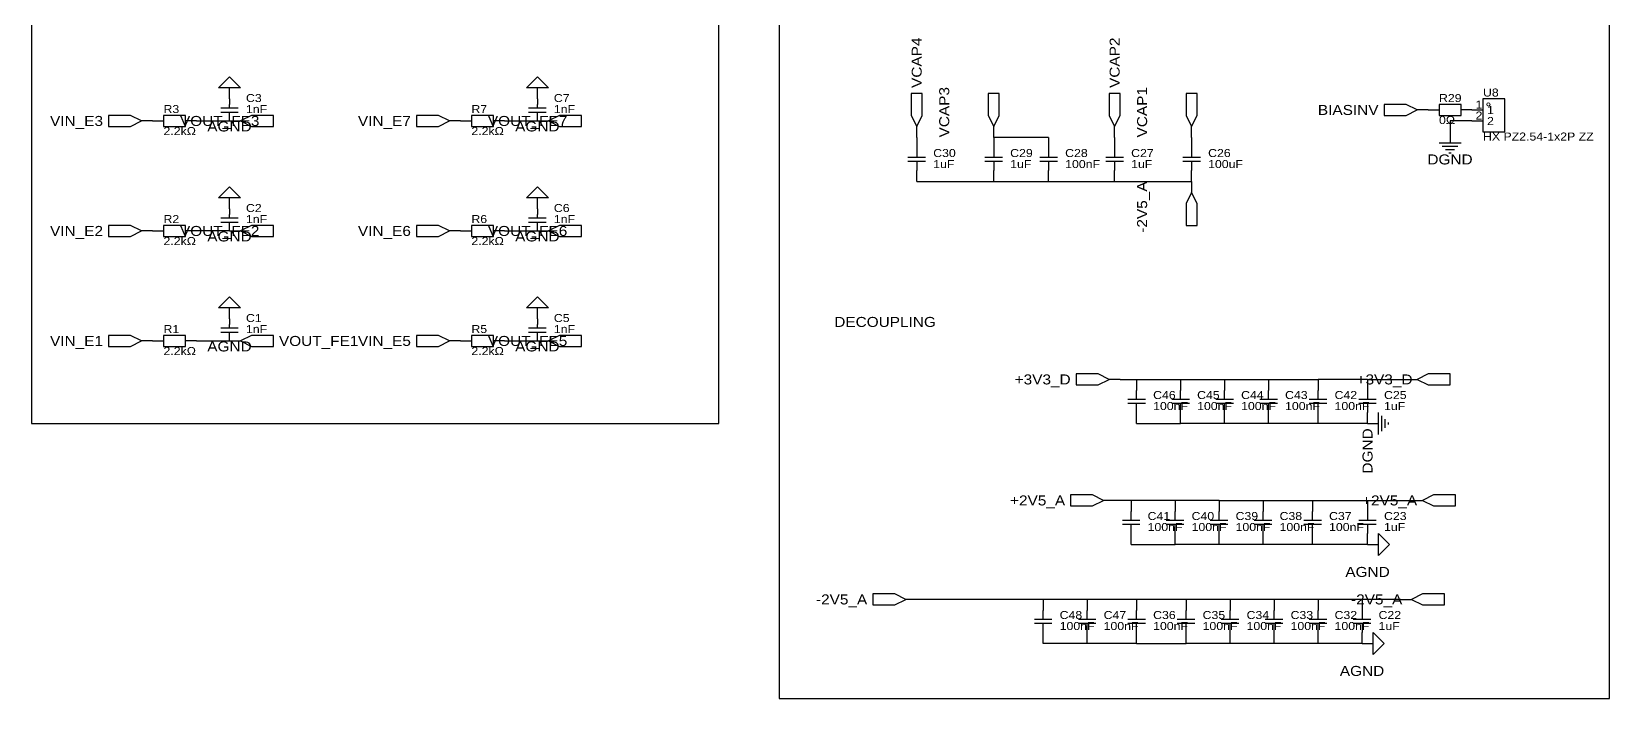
# Model space of a CAD drawing. Header units: millimetres. Extents: x 23 to 583, y 13 to 412.
# Drawn here: x 22.9 to 387.4, y 12.7 to 166.7 of the extents above; entities that cross this region are included whole.
import ezdxf
from ezdxf.enums import TextEntityAlignment as Align

# ---------------------------------------------------------------- set-up
doc = ezdxf.new("R2010")
doc.units = ezdxf.units.MM
doc.header["$MEASUREMENT"] = 0
doc.styles.get("Standard").update_dxf_attribs({"font": 'arial.ttf'})

msp = doc.modelspace()

# ---------------------------------------------------------------- linework, layer by layer
at = {"color": 1, "true_color": 0x000000}
for points in [[(22.86, 280.67), (22.86, 76.2), (181.61, 76.2), (181.61, 280.67)], [(195.58, 280.67), (195.58, 12.7), (387.35, 12.7), (387.35, 280.67)]]:
    msp.add_lwpolyline(points, close=True, dxfattribs=at)
at = {"color": 1, "true_color": 0xa00000}
for points in [[(71.12, 153.67), (66.04, 153.67), (68.58, 156.21)], [(142.24, 153.67), (137.16, 153.67), (139.7, 156.21)], [(227.33, 144.78), (228.6, 147.32), (228.6, 152.4), (226.06, 152.4), (226.06, 147.32)], [(245.11, 144.78), (246.38, 147.32), (246.38, 152.4), (243.84, 152.4), (243.84, 147.32)], [(273.05, 144.78), (274.32, 147.32), (274.32, 152.4), (271.78, 152.4), (271.78, 147.32)], [(290.83, 144.78), (292.1, 147.32), (292.1, 152.4), (289.56, 152.4), (289.56, 147.32)], [(342.9, 148.59), (340.36, 149.86), (335.28, 149.86), (335.28, 147.32), (340.36, 147.32)], [(353.06, 147.32), (353.06, 149.86), (347.98, 149.86), (347.98, 147.32)], [(358.14, 151.13), (358.14, 143.51), (363.22, 143.51), (363.22, 151.13)], [(48.26, 146.05), (45.72, 147.32), (40.64, 147.32), (40.64, 144.78), (45.72, 144.78)], [(53.34, 147.32), (53.34, 144.78), (58.42, 144.78), (58.42, 147.32)], [(71.12, 146.05), (73.66, 144.78), (78.74, 144.78), (78.74, 147.32), (73.66, 147.32)], [(119.38, 146.05), (116.84, 147.32), (111.76, 147.32), (111.76, 144.78), (116.84, 144.78)], [(124.46, 147.32), (124.46, 144.78), (129.54, 144.78), (129.54, 147.32)], [(142.24, 146.05), (144.78, 144.78), (149.86, 144.78), (149.86, 147.32), (144.78, 147.32)], [(71.12, 128.27), (66.04, 128.27), (68.58, 130.81)], [(142.24, 128.27), (137.16, 128.27), (139.7, 130.81)], [(290.83, 129.54), (289.56, 127), (289.56, 121.92), (292.1, 121.92), (292.1, 127)], [(48.26, 120.65), (45.72, 121.92), (40.64, 121.92), (40.64, 119.38), (45.72, 119.38)], [(53.34, 121.92), (53.34, 119.38), (58.42, 119.38), (58.42, 121.92)], [(71.12, 120.65), (73.66, 119.38), (78.74, 119.38), (78.74, 121.92), (73.66, 121.92)], [(119.38, 120.65), (116.84, 121.92), (111.76, 121.92), (111.76, 119.38), (116.84, 119.38)], [(124.46, 121.92), (124.46, 119.38), (129.54, 119.38), (129.54, 121.92)], [(142.24, 120.65), (144.78, 119.38), (149.86, 119.38), (149.86, 121.92), (144.78, 121.92)], [(71.12, 102.87), (66.04, 102.87), (68.58, 105.41)], [(142.24, 102.87), (137.16, 102.87), (139.7, 105.41)], [(48.26, 95.25), (45.72, 96.52), (40.64, 96.52), (40.64, 93.98), (45.72, 93.98)], [(53.34, 96.52), (53.34, 93.98), (58.42, 93.98), (58.42, 96.52)], [(71.12, 95.25), (73.66, 93.98), (78.74, 93.98), (78.74, 96.52), (73.66, 96.52)], [(119.38, 95.25), (116.84, 96.52), (111.76, 96.52), (111.76, 93.98), (116.84, 93.98)], [(124.46, 96.52), (124.46, 93.98), (129.54, 93.98), (129.54, 96.52)], [(142.24, 95.25), (144.78, 93.98), (149.86, 93.98), (149.86, 96.52), (144.78, 96.52)], [(271.78, 86.36), (269.24, 87.63), (264.16, 87.63), (264.16, 85.09), (269.24, 85.09)], [(342.9, 86.36), (345.44, 85.09), (350.52, 85.09), (350.52, 87.63), (345.44, 87.63)], [(270.51, 58.42), (267.97, 59.69), (262.89, 59.69), (262.89, 57.15), (267.97, 57.15)], [(344.17, 58.42), (346.71, 57.15), (351.79, 57.15), (351.79, 59.69), (346.71, 59.69)], [(334.01, 45.72), (334.01, 50.8), (336.55, 48.26)], [(224.79, 35.56), (222.25, 36.83), (217.17, 36.83), (217.17, 34.29), (222.25, 34.29)], [(341.63, 35.56), (344.17, 34.29), (349.25, 34.29), (349.25, 36.83), (344.17, 36.83)], [(332.74, 22.86), (332.74, 27.94), (335.28, 25.4)]]:
    msp.add_lwpolyline(points, close=True, dxfattribs=at)
at = {"color": 1, "true_color": 0x880000}
for points in [[(68.58, 151.13), (68.58, 153.67)], [(139.7, 151.13), (139.7, 153.67)], [(68.58, 151.13), (68.58, 149.86)], [(139.7, 151.13), (139.7, 149.86)], [(50.8, 146.05), (48.26, 146.05)], [(50.8, 146.05), (53.34, 146.05)], [(60.96, 146.05), (58.42, 146.05)], [(68.58, 146.05), (68.58, 147.32)], [(68.58, 146.05), (71.12, 146.05)], [(121.92, 146.05), (119.38, 146.05)], [(121.92, 146.05), (124.46, 146.05)], [(132.08, 146.05), (129.54, 146.05)], [(139.7, 146.05), (139.7, 147.32)], [(139.7, 146.05), (142.24, 146.05)], [(345.44, 148.59), (342.9, 148.59)], [(345.44, 148.59), (347.98, 148.59)], [(355.6, 148.59), (353.06, 148.59)], [(355.6, 148.59), (358.14, 148.59)], [(355.6, 146.05), (358.14, 146.05)], [(227.33, 142.24), (227.33, 144.78)], [(227.33, 142.24), (227.33, 139.7)], [(245.11, 142.24), (245.11, 144.78)], [(245.11, 142.24), (245.11, 139.7)], [(257.81, 142.24), (257.81, 139.7)], [(273.05, 142.24), (273.05, 144.78)], [(273.05, 142.24), (273.05, 139.7)], [(290.83, 142.24), (290.83, 144.78)], [(290.83, 142.24), (290.83, 139.7)], [(350.52, 143.51), (350.52, 140.97)], [(227.33, 132.08), (227.33, 134.62)], [(245.11, 132.08), (245.11, 134.62)], [(257.81, 132.08), (257.81, 134.62)], [(273.05, 132.08), (273.05, 134.62)], [(290.83, 132.08), (290.83, 134.62)], [(290.83, 132.08), (290.83, 129.54)], [(68.58, 125.73), (68.58, 128.27)], [(139.7, 125.73), (139.7, 128.27)], [(68.58, 125.73), (68.58, 124.46)], [(139.7, 125.73), (139.7, 124.46)], [(50.8, 120.65), (48.26, 120.65)], [(50.8, 120.65), (53.34, 120.65)], [(60.96, 120.65), (58.42, 120.65)], [(68.58, 120.65), (68.58, 121.92)], [(68.58, 120.65), (71.12, 120.65)], [(121.92, 120.65), (119.38, 120.65)], [(121.92, 120.65), (124.46, 120.65)], [(132.08, 120.65), (129.54, 120.65)], [(139.7, 120.65), (139.7, 121.92)], [(139.7, 120.65), (142.24, 120.65)], [(68.58, 100.33), (68.58, 102.87)], [(139.7, 100.33), (139.7, 102.87)], [(68.58, 100.33), (68.58, 99.06)], [(139.7, 100.33), (139.7, 99.06)], [(50.8, 95.25), (48.26, 95.25)], [(50.8, 95.25), (53.34, 95.25)], [(60.96, 95.25), (58.42, 95.25)], [(68.58, 95.25), (68.58, 96.52)], [(68.58, 95.25), (71.12, 95.25)], [(121.92, 95.25), (119.38, 95.25)], [(121.92, 95.25), (124.46, 95.25)], [(132.08, 95.25), (129.54, 95.25)], [(139.7, 95.25), (139.7, 96.52)], [(139.7, 95.25), (142.24, 95.25)], [(274.32, 86.36), (271.78, 86.36)], [(278.13, 86.36), (278.13, 83.82)], [(288.29, 86.36), (288.29, 83.82)], [(298.45, 86.36), (298.45, 83.82)], [(308.61, 86.36), (308.61, 83.82)], [(320.04, 86.36), (320.04, 83.82)], [(331.47, 86.36), (331.47, 83.82)], [(340.36, 86.36), (342.9, 86.36)], [(278.13, 76.2), (278.13, 78.74)], [(288.29, 76.2), (288.29, 78.74)], [(298.45, 76.2), (298.45, 78.74)], [(308.61, 76.2), (308.61, 78.74)], [(320.04, 76.2), (320.04, 78.74)], [(331.47, 76.2), (331.47, 78.74)], [(331.47, 76.2), (334.01, 76.2)], [(273.05, 58.42), (270.51, 58.42)], [(276.86, 58.42), (276.86, 55.88)], [(287.02, 58.42), (287.02, 55.88)], [(297.18, 58.42), (297.18, 55.88)], [(307.34, 58.42), (307.34, 55.88)], [(318.77, 58.42), (318.77, 55.88)], [(331.47, 58.42), (331.47, 55.88)], [(341.63, 58.42), (344.17, 58.42)], [(276.86, 48.26), (276.86, 50.8)], [(287.02, 48.26), (287.02, 50.8)], [(297.18, 48.26), (297.18, 50.8)], [(307.34, 48.26), (307.34, 50.8)], [(318.77, 48.26), (318.77, 50.8)], [(331.47, 48.26), (331.47, 50.8)], [(331.47, 48.26), (334.01, 48.26)], [(227.33, 35.56), (224.79, 35.56)], [(256.54, 35.56), (256.54, 33.02)], [(266.7, 35.56), (266.7, 33.02)], [(278.13, 35.56), (278.13, 33.02)], [(289.56, 35.56), (289.56, 33.02)], [(299.72, 35.56), (299.72, 33.02)], [(309.88, 35.56), (309.88, 33.02)], [(320.04, 35.56), (320.04, 33.02)], [(330.2, 35.56), (330.2, 33.02)], [(339.09, 35.56), (341.63, 35.56)], [(256.54, 25.4), (256.54, 27.94)], [(266.7, 25.4), (266.7, 27.94)], [(278.13, 25.4), (278.13, 27.94)], [(289.56, 25.4), (289.56, 27.94)], [(299.72, 25.4), (299.72, 27.94)], [(309.88, 25.4), (309.88, 27.94)], [(320.04, 25.4), (320.04, 27.94)], [(330.2, 25.4), (330.2, 27.94)], [(330.2, 25.4), (332.74, 25.4)]]:
    msp.add_lwpolyline(points, dxfattribs=at)
at = {"color": 1, "true_color": 0xa00000}
for points in [[(68.58, 149.1), (68.58, 149.86)], [(139.7, 149.1), (139.7, 149.86)], [(66.55, 149.1), (70.61, 149.1)], [(66.55, 148.08), (70.61, 148.08)], [(68.58, 147.32), (68.58, 148.08)], [(137.67, 149.1), (141.73, 149.1)], [(137.67, 148.08), (141.73, 148.08)], [(139.7, 147.32), (139.7, 148.08)], [(227.33, 139.7), (227.33, 137.67)], [(245.11, 139.7), (245.11, 137.67)], [(257.81, 139.7), (257.81, 137.67)], [(273.05, 139.7), (273.05, 137.67)], [(290.83, 139.7), (290.83, 137.67)], [(347.98, 140.97), (353.06, 140.97)], [(348.74, 140.21), (352.3, 140.21)], [(349.5, 139.45), (351.54, 139.45)], [(350.27, 138.68), (350.77, 138.68)], [(225.3, 137.67), (229.36, 137.67)], [(229.36, 136.65), (225.3, 136.65)], [(227.33, 136.65), (227.33, 134.62)], [(243.08, 137.67), (247.14, 137.67)], [(247.14, 136.65), (243.08, 136.65)], [(245.11, 136.65), (245.11, 134.62)], [(255.78, 137.67), (259.84, 137.67)], [(259.84, 136.65), (255.78, 136.65)], [(257.81, 136.65), (257.81, 134.62)], [(271.02, 137.67), (275.08, 137.67)], [(275.08, 136.65), (271.02, 136.65)], [(273.05, 136.65), (273.05, 134.62)], [(288.8, 137.67), (292.86, 137.67)], [(292.86, 136.65), (288.8, 136.65)], [(290.83, 136.65), (290.83, 134.62)], [(68.58, 123.7), (68.58, 124.46)], [(139.7, 123.7), (139.7, 124.46)], [(66.55, 123.7), (70.61, 123.7)], [(66.55, 122.68), (70.61, 122.68)], [(68.58, 121.92), (68.58, 122.68)], [(137.67, 123.7), (141.73, 123.7)], [(137.67, 122.68), (141.73, 122.68)], [(139.7, 121.92), (139.7, 122.68)], [(68.58, 98.3), (68.58, 99.06)], [(139.7, 98.3), (139.7, 99.06)], [(66.55, 98.3), (70.61, 98.3)], [(66.55, 97.28), (70.61, 97.28)], [(68.58, 96.52), (68.58, 97.28)], [(137.67, 98.3), (141.73, 98.3)], [(137.67, 97.28), (141.73, 97.28)], [(139.7, 96.52), (139.7, 97.28)], [(276.1, 81.79), (280.16, 81.79)], [(280.16, 80.77), (276.1, 80.77)], [(278.13, 81.79), (278.13, 83.82)], [(278.13, 78.74), (278.13, 80.77)], [(286.26, 81.79), (290.32, 81.79)], [(290.32, 80.77), (286.26, 80.77)], [(288.29, 81.79), (288.29, 83.82)], [(288.29, 78.74), (288.29, 80.77)], [(296.42, 81.79), (300.48, 81.79)], [(300.48, 80.77), (296.42, 80.77)], [(298.45, 81.79), (298.45, 83.82)], [(298.45, 78.74), (298.45, 80.77)], [(306.58, 81.79), (310.64, 81.79)], [(310.64, 80.77), (306.58, 80.77)], [(308.61, 81.79), (308.61, 83.82)], [(308.61, 78.74), (308.61, 80.77)], [(318.01, 81.79), (322.07, 81.79)], [(322.07, 80.77), (318.01, 80.77)], [(320.04, 81.79), (320.04, 83.82)], [(320.04, 78.74), (320.04, 80.77)], [(329.44, 81.79), (333.5, 81.79)], [(333.5, 80.77), (329.44, 80.77)], [(331.47, 83.82), (331.47, 81.79)], [(331.47, 80.77), (331.47, 78.74)], [(334.01, 73.66), (334.01, 78.74)], [(334.77, 74.42), (334.77, 77.98)], [(335.53, 75.18), (335.53, 77.22)], [(336.3, 75.95), (336.3, 76.45)], [(276.86, 53.85), (276.86, 55.88)], [(287.02, 53.85), (287.02, 55.88)], [(297.18, 53.85), (297.18, 55.88)], [(307.34, 53.85), (307.34, 55.88)], [(318.77, 53.85), (318.77, 55.88)], [(331.47, 55.88), (331.47, 53.85)], [(274.83, 53.85), (278.89, 53.85)], [(278.89, 52.83), (274.83, 52.83)], [(276.86, 50.8), (276.86, 52.83)], [(284.99, 53.85), (289.05, 53.85)], [(289.05, 52.83), (284.99, 52.83)], [(287.02, 50.8), (287.02, 52.83)], [(295.15, 53.85), (299.21, 53.85)], [(299.21, 52.83), (295.15, 52.83)], [(297.18, 50.8), (297.18, 52.83)], [(305.31, 53.85), (309.37, 53.85)], [(309.37, 52.83), (305.31, 52.83)], [(307.34, 50.8), (307.34, 52.83)], [(316.74, 53.85), (320.8, 53.85)], [(320.8, 52.83), (316.74, 52.83)], [(318.77, 50.8), (318.77, 52.83)], [(329.44, 53.85), (333.5, 53.85)], [(333.5, 52.83), (329.44, 52.83)], [(331.47, 52.83), (331.47, 50.8)], [(256.54, 30.99), (256.54, 33.02)], [(266.7, 30.99), (266.7, 33.02)], [(278.13, 30.99), (278.13, 33.02)], [(289.56, 30.99), (289.56, 33.02)], [(299.72, 30.99), (299.72, 33.02)], [(309.88, 30.99), (309.88, 33.02)], [(320.04, 30.99), (320.04, 33.02)], [(330.2, 33.02), (330.2, 30.99)], [(254.51, 30.99), (258.57, 30.99)], [(258.57, 29.97), (254.51, 29.97)], [(256.54, 27.94), (256.54, 29.97)], [(264.67, 30.99), (268.73, 30.99)], [(268.73, 29.97), (264.67, 29.97)], [(266.7, 27.94), (266.7, 29.97)], [(276.1, 30.99), (280.16, 30.99)], [(280.16, 29.97), (276.1, 29.97)], [(278.13, 27.94), (278.13, 29.97)], [(287.53, 30.99), (291.59, 30.99)], [(291.59, 29.97), (287.53, 29.97)], [(289.56, 27.94), (289.56, 29.97)], [(297.69, 30.99), (301.75, 30.99)], [(301.75, 29.97), (297.69, 29.97)], [(299.72, 27.94), (299.72, 29.97)], [(307.85, 30.99), (311.91, 30.99)], [(311.91, 29.97), (307.85, 29.97)], [(309.88, 27.94), (309.88, 29.97)], [(318.01, 30.99), (322.07, 30.99)], [(322.07, 29.97), (318.01, 29.97)], [(320.04, 27.94), (320.04, 29.97)], [(328.17, 30.99), (332.23, 30.99)], [(332.23, 29.97), (328.17, 29.97)], [(330.2, 29.97), (330.2, 27.94)]]:
    msp.add_lwpolyline(points, dxfattribs=at)
at = {"color": 1, "true_color": 0x008800}
for points in [[(60.96, 146.05), (68.58, 146.05)], [(132.08, 146.05), (139.7, 146.05)], [(355.6, 146.05), (350.52, 146.05)], [(350.52, 146.05), (350.52, 143.51)], [(257.81, 142.24), (245.11, 142.24)], [(227.33, 132.08), (245.11, 132.08)], [(245.11, 132.08), (257.81, 132.08)], [(257.81, 132.08), (273.05, 132.08)], [(273.05, 132.08), (290.83, 132.08)], [(68.58, 120.65), (60.96, 120.65)], [(132.08, 120.65), (139.7, 120.65)], [(60.96, 95.25), (68.58, 95.25)], [(132.08, 95.25), (139.7, 95.25)], [(274.32, 86.36), (278.13, 86.36)], [(278.13, 86.36), (288.29, 86.36)], [(288.29, 86.36), (298.45, 86.36)], [(298.45, 86.36), (308.61, 86.36)], [(308.61, 86.36), (320.04, 86.36)], [(331.47, 86.36), (320.04, 86.36)], [(331.47, 86.36), (340.36, 86.36)], [(278.13, 76.2), (288.29, 76.2)], [(298.45, 76.2), (288.29, 76.2)], [(308.61, 76.2), (298.45, 76.2)], [(320.04, 76.2), (308.61, 76.2)], [(331.47, 76.2), (320.04, 76.2)], [(276.86, 58.42), (273.05, 58.42)], [(287.02, 58.42), (276.86, 58.42)], [(297.18, 58.42), (287.02, 58.42)], [(297.18, 58.42), (307.34, 58.42)], [(307.34, 58.42), (318.77, 58.42)], [(318.77, 58.42), (331.47, 58.42)], [(331.47, 58.42), (341.63, 58.42)], [(276.86, 48.26), (287.02, 48.26)], [(297.18, 48.26), (287.02, 48.26)], [(307.34, 48.26), (297.18, 48.26)], [(318.77, 48.26), (307.34, 48.26)], [(331.47, 48.26), (318.77, 48.26)], [(256.54, 35.56), (227.33, 35.56)], [(266.7, 35.56), (256.54, 35.56)], [(278.13, 35.56), (266.7, 35.56)], [(289.56, 35.56), (278.13, 35.56)], [(299.72, 35.56), (289.56, 35.56)], [(309.88, 35.56), (299.72, 35.56)], [(320.04, 35.56), (309.88, 35.56)], [(330.2, 35.56), (320.04, 35.56)], [(339.09, 35.56), (330.2, 35.56)], [(266.7, 25.4), (256.54, 25.4)], [(278.13, 25.4), (266.7, 25.4)], [(278.13, 25.4), (289.56, 25.4)], [(299.72, 25.4), (289.56, 25.4)], [(309.88, 25.4), (299.72, 25.4)], [(320.04, 25.4), (309.88, 25.4)], [(330.2, 25.4), (320.04, 25.4)]]:
    msp.add_lwpolyline(points, dxfattribs=at)
at = {"color": 1, "lineweight": 0, "true_color": 0xa00000}
msp.add_circle((359.41, 149.86), 0.381, dxfattribs=at)

# ---------------------------------------------------------------- texts
at = {"color": 1, "true_color": 0x000080, "width": 1.1}
for s, p in [('VCAP4', (227.33, 153.67)), ('VCAP4', (227.33, 153.67)), ('VCAP2', (273.05, 153.67)), ('VCAP2', (273.05, 153.67)), ('VCAP3', (233.68, 142.24)), ('VCAP3', (233.68, 142.24)), ('VCAP1', (279.4, 142.24)), ('VCAP1', (279.4, 142.24))]:
    msp.add_text(s, height=2.311, rotation=90, dxfattribs=at).set_placement(p, align=Align.MIDDLE_LEFT)
for s, height, p in [('U8', 1.849, (358.14, 151.13)), ('R3', 1.849, (53.34, 147.32)), ('C3', 1.849, (72.39, 149.86)), ('1nF', 1.849, (72.39, 147.32)), ('R7', 1.849, (124.46, 147.32)), ('C7', 1.849, (143.51, 149.86)), ('1nF', 1.849, (143.51, 147.32)), ('R29', 1.849, (347.98, 149.86)), ('0Ω', 1.849, (347.98, 144.78)), ('2.2kΩ', 1.849, (53.34, 142.24)), ('2.2kΩ', 1.849, (124.46, 142.24)), ('HX PZ2.54-1x2P ZZ', 1.8491, (358.14, 140.97)), ('C30', 1.849, (231.14, 137.16)), ('C29', 1.849, (248.92, 137.16)), ('C28', 1.849, (261.62, 137.16)), ('C27', 1.849, (276.86, 137.16)), ('C26', 1.849, (294.64, 137.16)), ('1uF', 1.849, (231.14, 134.62)), ('1uF', 1.849, (248.92, 134.62)), ('100nF', 1.849, (261.62, 134.62)), ('1uF', 1.849, (276.86, 134.62)), ('100uF', 1.849, (294.64, 134.62)), ('R2', 1.849, (53.34, 121.92)), ('C2', 1.849, (72.39, 124.46)), ('1nF', 1.849, (72.39, 121.92)), ('R6', 1.849, (124.46, 121.92)), ('C6', 1.849, (143.51, 124.46)), ('1nF', 1.849, (143.51, 121.92)), ('2.2kΩ', 1.849, (53.34, 116.84)), ('2.2kΩ', 1.849, (124.46, 116.84)), ('R1', 1.849, (53.34, 96.52)), ('C1', 1.849, (72.39, 99.06)), ('1nF', 1.849, (72.39, 96.52)), ('R5', 1.849, (124.46, 96.52)), ('C5', 1.849, (143.51, 99.06)), ('1nF', 1.849, (143.51, 96.52)), ('2.2kΩ', 1.849, (53.34, 91.44)), ('2.2kΩ', 1.849, (124.46, 91.44)), ('C46', 1.849, (281.94, 81.28)), ('100nF', 1.849, (281.94, 78.74)), ('C45', 1.849, (292.1, 81.28)), ('100nF', 1.849, (292.1, 78.74)), ('C44', 1.849, (302.26, 81.28)), ('100nF', 1.849, (302.26, 78.74)), ('C43', 1.849, (312.42, 81.28)), ('100nF', 1.849, (312.42, 78.74)), ('C42', 1.849, (323.85, 81.28)), ('100nF', 1.849, (323.85, 78.74)), ('C25', 1.849, (335.28, 81.28)), ('1uF', 1.849, (335.28, 78.74)), ('C41', 1.849, (280.67, 53.34)), ('C40', 1.849, (290.83, 53.34)), ('C39', 1.849, (300.99, 53.34)), ('C38', 1.849, (311.15, 53.34)), ('C37', 1.849, (322.58, 53.34)), ('C23', 1.849, (335.28, 53.34)), ('100nF', 1.849, (280.67, 50.8)), ('100nF', 1.849, (290.83, 50.8)), ('100nF', 1.849, (300.99, 50.8)), ('100nF', 1.849, (311.15, 50.8)), ('100nF', 1.849, (322.58, 50.8)), ('1uF', 1.849, (335.28, 50.8)), ('C48', 1.849, (260.35, 30.48)), ('C47', 1.849, (270.51, 30.48)), ('C36', 1.849, (281.94, 30.48)), ('C35', 1.849, (293.37, 30.48)), ('C34', 1.849, (303.53, 30.48)), ('C33', 1.849, (313.69, 30.48)), ('C32', 1.849, (323.85, 30.48)), ('C22', 1.849, (334.01, 30.48)), ('100nF', 1.849, (260.35, 27.94)), ('100nF', 1.849, (270.51, 27.94)), ('100nF', 1.849, (281.94, 27.94)), ('100nF', 1.849, (293.37, 27.94)), ('100nF', 1.849, (303.53, 27.94)), ('100nF', 1.849, (313.69, 27.94)), ('100nF', 1.849, (323.85, 27.94)), ('1uF', 1.849, (334.01, 27.94))]:
    msp.add_text(s, height=height, dxfattribs=at).set_placement(p, align=Align.BOTTOM_LEFT)
for s, p in [('BIASINV', (334.01, 148.59)), ('BIASINV', (334.01, 148.59)), ('VIN_E3', (39.37, 146.05)), ('VIN_E3', (39.37, 146.05)), ('VIN_E7', (110.49, 146.05)), ('VIN_E7', (110.49, 146.05)), ('VIN_E2', (39.37, 120.65)), ('VIN_E2', (39.37, 120.65)), ('VIN_E6', (110.49, 120.65)), ('VIN_E6', (110.49, 120.65)), ('VIN_E1', (39.37, 95.25)), ('VIN_E1', (39.37, 95.25)), ('VIN_E5', (110.49, 95.25)), ('VIN_E5', (110.49, 95.25)), ('+3V3_D', (262.89, 86.36)), ('+3V3_D', (262.89, 86.36)), ('+2V5_A', (261.62, 58.42)), ('+2V5_A', (261.62, 58.42)), ('-2V5_A', (215.9, 35.56)), ('-2V5_A', (215.9, 35.56))]:
    msp.add_text(s, height=2.311, dxfattribs=at).set_placement(p, align=Align.MIDDLE_RIGHT)
at = {"color": 1, "true_color": 0x000000, "width": 1.1}
for s, p in [('1', (358.01, 148.36)), ('2', (358.01, 145.82))]:
    msp.add_text(s, height=1.85, dxfattribs=at).set_placement(p, align=Align.BOTTOM_RIGHT)
for s, height, p in [('1', 1.85, (359.08, 147.09)), ('2', 1.85, (359.08, 144.55)), ('DECOUPLING', 2.311, (208.28, 97.79))]:
    msp.add_text(s, height=height, dxfattribs=at).set_placement(p, align=Align.BOTTOM_LEFT)
at = {"color": 1, "true_color": 0x000080, "width": 1.1}
for s, p in [('VOUT_FE3', (57.15, 146.05)), ('VOUT_FE3', (57.15, 146.05)), ('VOUT_FE7', (128.27, 146.05)), ('VOUT_FE7', (128.27, 146.05)), ('VOUT_FE2', (57.15, 120.65)), ('VOUT_FE2', (57.15, 120.65)), ('VOUT_FE6', (128.27, 120.65)), ('VOUT_FE6', (128.27, 120.65)), ('VOUT_FE1', (80.01, 95.25)), ('VOUT_FE1', (80.01, 95.25)), ('VOUT_FE5', (128.27, 95.25)), ('VOUT_FE5', (128.27, 95.25)), ('+3V3_D', (328.93, 86.36)), ('+3V3_D', (328.93, 86.36)), ('+2V5_A', (330.2, 58.42)), ('+2V5_A', (330.2, 58.42)), ('-2V5_A', (327.66, 35.56)), ('-2V5_A', (327.66, 35.56))]:
    msp.add_text(s, height=2.311, dxfattribs=at).set_placement(p, align=Align.MIDDLE_LEFT)
for s, p in [('AGND', (68.58, 144.78)), ('AGND', (139.7, 144.78)), ('DGND', (350.52, 137.16)), ('DGND', (350.52, 137.16)), ('AGND', (68.58, 119.38)), ('AGND', (139.7, 119.38)), ('AGND', (68.58, 93.98)), ('AGND', (139.7, 93.98)), ('AGND', (331.47, 41.91)), ('AGND', (330.2, 19.05))]:
    msp.add_text(s, height=2.311, dxfattribs=at).set_placement(p, align=Align.MIDDLE_CENTER)
msp.add_text('-2V5_A', height=2.311, rotation=90, dxfattribs=at).set_placement((279.4, 132.08), align=Align.MIDDLE_RIGHT)
msp.add_text('-2V5_A', height=2.311, rotation=90, dxfattribs=at).set_placement((279.4, 132.08), align=Align.MIDDLE_RIGHT)
msp.add_text('DGND', height=2.311, rotation=90, dxfattribs=at).set_placement((331.47, 69.85), align=Align.MIDDLE_CENTER)
msp.add_text('DGND', height=2.311, rotation=90, dxfattribs=at).set_placement((331.47, 69.85), align=Align.MIDDLE_CENTER)

doc.saveas('drawing.dxf')
